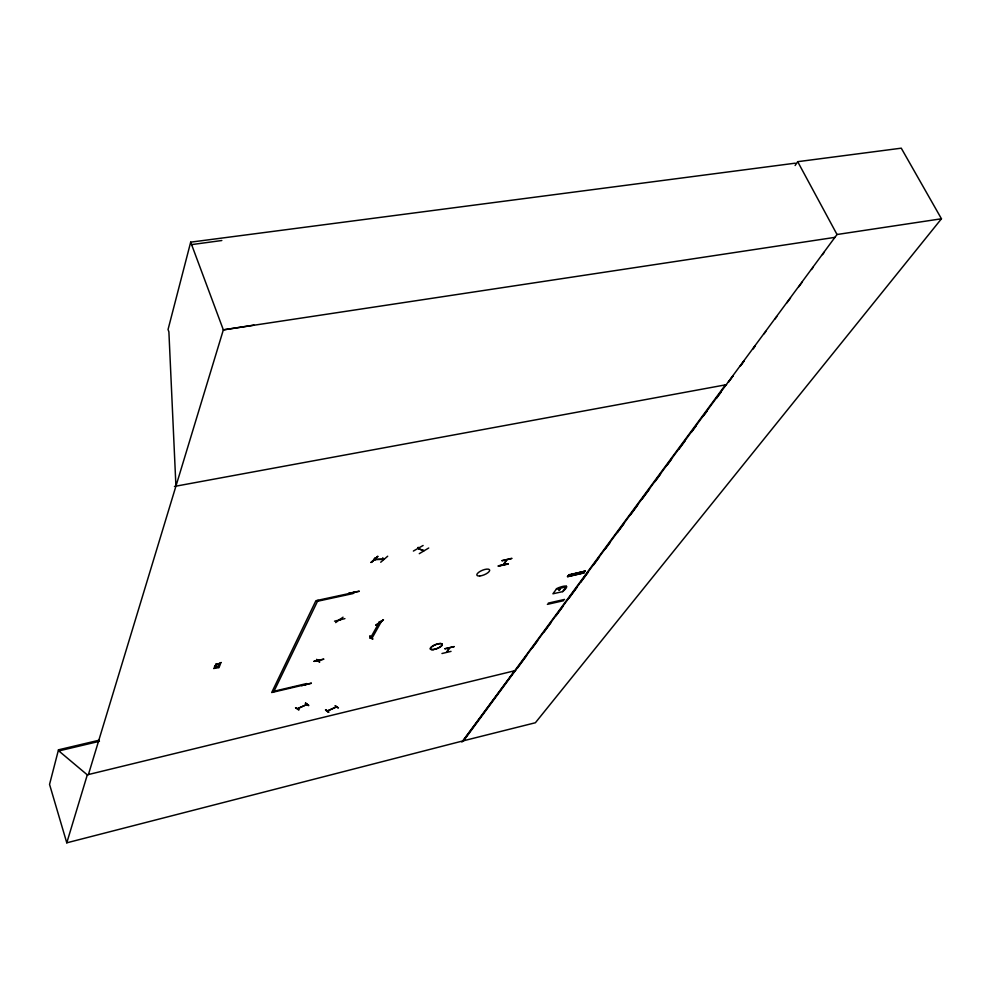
<?xml version="1.0" encoding="UTF-8"?>
<svg xmlns="http://www.w3.org/2000/svg" width="991" height="991" viewBox="0 0 991 991"><rect width="100%" height="100%" fill="white"/><g stroke="black" fill="none" stroke-linecap="round" stroke-linejoin="round"><path stroke-width="1.49" d="M328.863 711.996L326.039 709.816M299.071 709.692L295.516 707.673L298.675 709.952M319.387 662.211L316.525 659.362L319.82 661.901M306.392 684.248L306.727 684.211M319.548 660.217L318.322 661.071L319.449 660.117M339.777 619.4L339.826 619.833M311.261 683.369L301.586 685.599L311.335 683.084M334.524 621.171L344.905 618.619M354.097 592.531L353.378 593.101L354.109 592.494M441.961 653.515L451.029 651.372M339.318 620.118L340.446 619.908L339.591 619.747M498.399 565.935L508.185 563.768L498.386 565.836M508.061 564.065L498.275 566.195M547.379 604.361L563.606 600.695M583.959 572.736L567.471 576.688L583.959 572.971M567.67 576.378L567.471 576.452M585.086 571.46L568.4 575.387L585.322 571.138L568.661 574.805M446.507 652.214L449.295 647.965M449.641 647.891L446.978 652.078M374.784 558.28L375.453 559.605L375.416 558.267M382.984 559.395L384.062 559.11L374.908 559.345M99.112 740.215L58.481 749.828L49.55 784.401L66.781 842.821L463.02 740.884L725.424 384.867M795.302 163.168L190.681 242.151L168.049 329.507L168.891 331.849L175.927 486.16M503.23 564.845L506.574 559.704M503.601 564.808L506.971 559.667M66.781 842.821L87.319 774.813L515.63 670.523M306.702 704.539L297.672 708.689M327.464 710.894L336.432 706.905M273.603 692.077L318 600.249M348.795 593.312L359.151 591.169M313.974 661.381L323.884 659.151L313.949 661.356M370.956 637.845L369.792 638.179L370.882 637.708M359.188 591.354L348.634 593.473M445.07 648.684L454.027 646.689M511.653 558.602L501.818 560.733L511.827 558.292M795.116 165.522L797.693 161.682L901.265 148.179L941.45 218.776L535.388 722.749L463.02 740.884M417.942 547.589L418.958 548.779M418.425 548.593L423.095 550.736M418.908 548.754L424.037 550.662L423.417 550.439M556.707 588.654L552.928 593.795L562.665 591.627C578.595 577.902 538.968 595.096 566.493 586.486M463.193 741.33L837.023 234.508L941.45 218.776M517.463 668.045L526.63 655.608M532.13 648.151L537.642 640.694M544.059 631.998L551.392 622.051M555.976 615.832L563.309 605.897M568.822 598.44L577.072 587.254M580.738 582.274L588.072 572.34M593.584 564.882L599.084 557.425M605.501 548.717L610.084 542.511M617.418 532.563L623.847 523.855M630.264 515.159L637.597 505.212M642.18 499.006L649.526 489.059M655.026 481.601L660.526 474.144M666.943 465.448L671.526 459.229M678.872 449.282L685.289 440.586M691.706 431.89L696.289 425.672M703.622 415.725L707.301 410.757M716.468 398.32L721.052 392.114M732.956 375.985L728.385 382.179L732.981 375.985M743.919 361.133L740.265 366.075L743.981 361.12M753.049 348.745L754.882 346.268M764.011 333.88L765.845 331.415M774.974 319.028L776.808 316.55M786.854 302.924L790.508 297.981M798.734 286.833L802.388 281.878M811.518 269.502L813.351 267.025M822.48 254.637L824.314 252.16M461.88 742.098L514.713 670.746M753.16 348.733L754.993 346.255M566.431 586.362L562.665 591.627M297.647 708.565L306.479 704.601M374.4 558.565L374.697 559.605L383.839 559.345M371.055 562.454L377.918 556.335L371.08 562.405M371.464 562.38L377.521 556.422M380.717 562.231L387.692 556.211M335.652 622.596L343.047 617.182M375.812 625.16L383.183 619.858M376.146 625.247L383.48 619.895L376.085 625.172M413.383 551.058L423.107 545.484M419.28 553.672L428.731 547.998M218.181 663.92L221.278 662.508L218.664 663.982C225.403 664.75 210.649 663.487 217.487 664.267L214.836 665.766L217.983 664.329M379.058 622.707L378.971 622.385M382.922 558.094L382.823 559.37M372.727 638.947L369.68 636.16L372.269 639.108M336.358 706.917L327.563 710.968M378.934 622.41L379.429 622.447M418.759 548.345L418.313 547.329M58.481 749.828L58.816 750.93L99.447 741.305M444.922 648.832L454.188 646.553M274.012 691.235L306.578 683.579L306.145 684.422L271.695 692.523L315.918 600.695L353.737 592.519L352.994 593.572L317.516 601.264M548.283 603.123L564.548 599.419M585.322 571.138L568.4 575.387M584.343 572.426L567.831 576.167M174.453 486.432L726.552 384.657M254.018 325.11L223.347 329.867L88.41 774.59L87.307 774.863L58.816 750.93M835.277 237.307L223.347 329.867L190.681 242.151M383.195 559.135L382.749 558.156M375.143 559.308L375.837 559.308M191.597 244.604L221.823 240.516M305.302 703.3L308.35 705.604M374.784 559.556L374.524 558.354L374.846 559.581M338.426 707.847L335.057 705.666L337.943 707.921M370.101 635.999L372.765 638.997M797.693 161.682L837.023 234.508M375.391 558.305L375.713 559.531L375.094 558.577M328.479 712.207L325.531 709.99L328.479 712.207M213.734 668.467L219.209 667.538L217.401 667.054L220.002 665.593L216.918 667.005L214.39 666.869L216.236 667.339L213.734 668.467M379.565 621.729L370.708 637.585L372.616 637.151L381.498 621.295L379.565 621.729M559.865 589.608L558.998 590.066L559.865 589.608M305.711 703.201L308.808 705.505L305.699 703.176M479.706 575.982A6.887 2.44 -22.4 0 0 489.678 570.444A6.887 2.44 -22.4 0 0 480.387 571.225A6.887 2.44 -22.4 0 0 479.706 575.982M433.129 649.588A6.38 2.093 -21.6 0 0 442.296 644.596A6.38 2.093 -21.6 0 0 433.501 645.587A6.417 2.106 -21.6 0 0 433.117 649.601A6.417 2.106 -21.6 0 0 442.32 644.584A6.417 2.106 -21.6 0 0 433.488 645.587A6.38 2.093 -21.6 0 0 433.129 649.588"/></g></svg>
